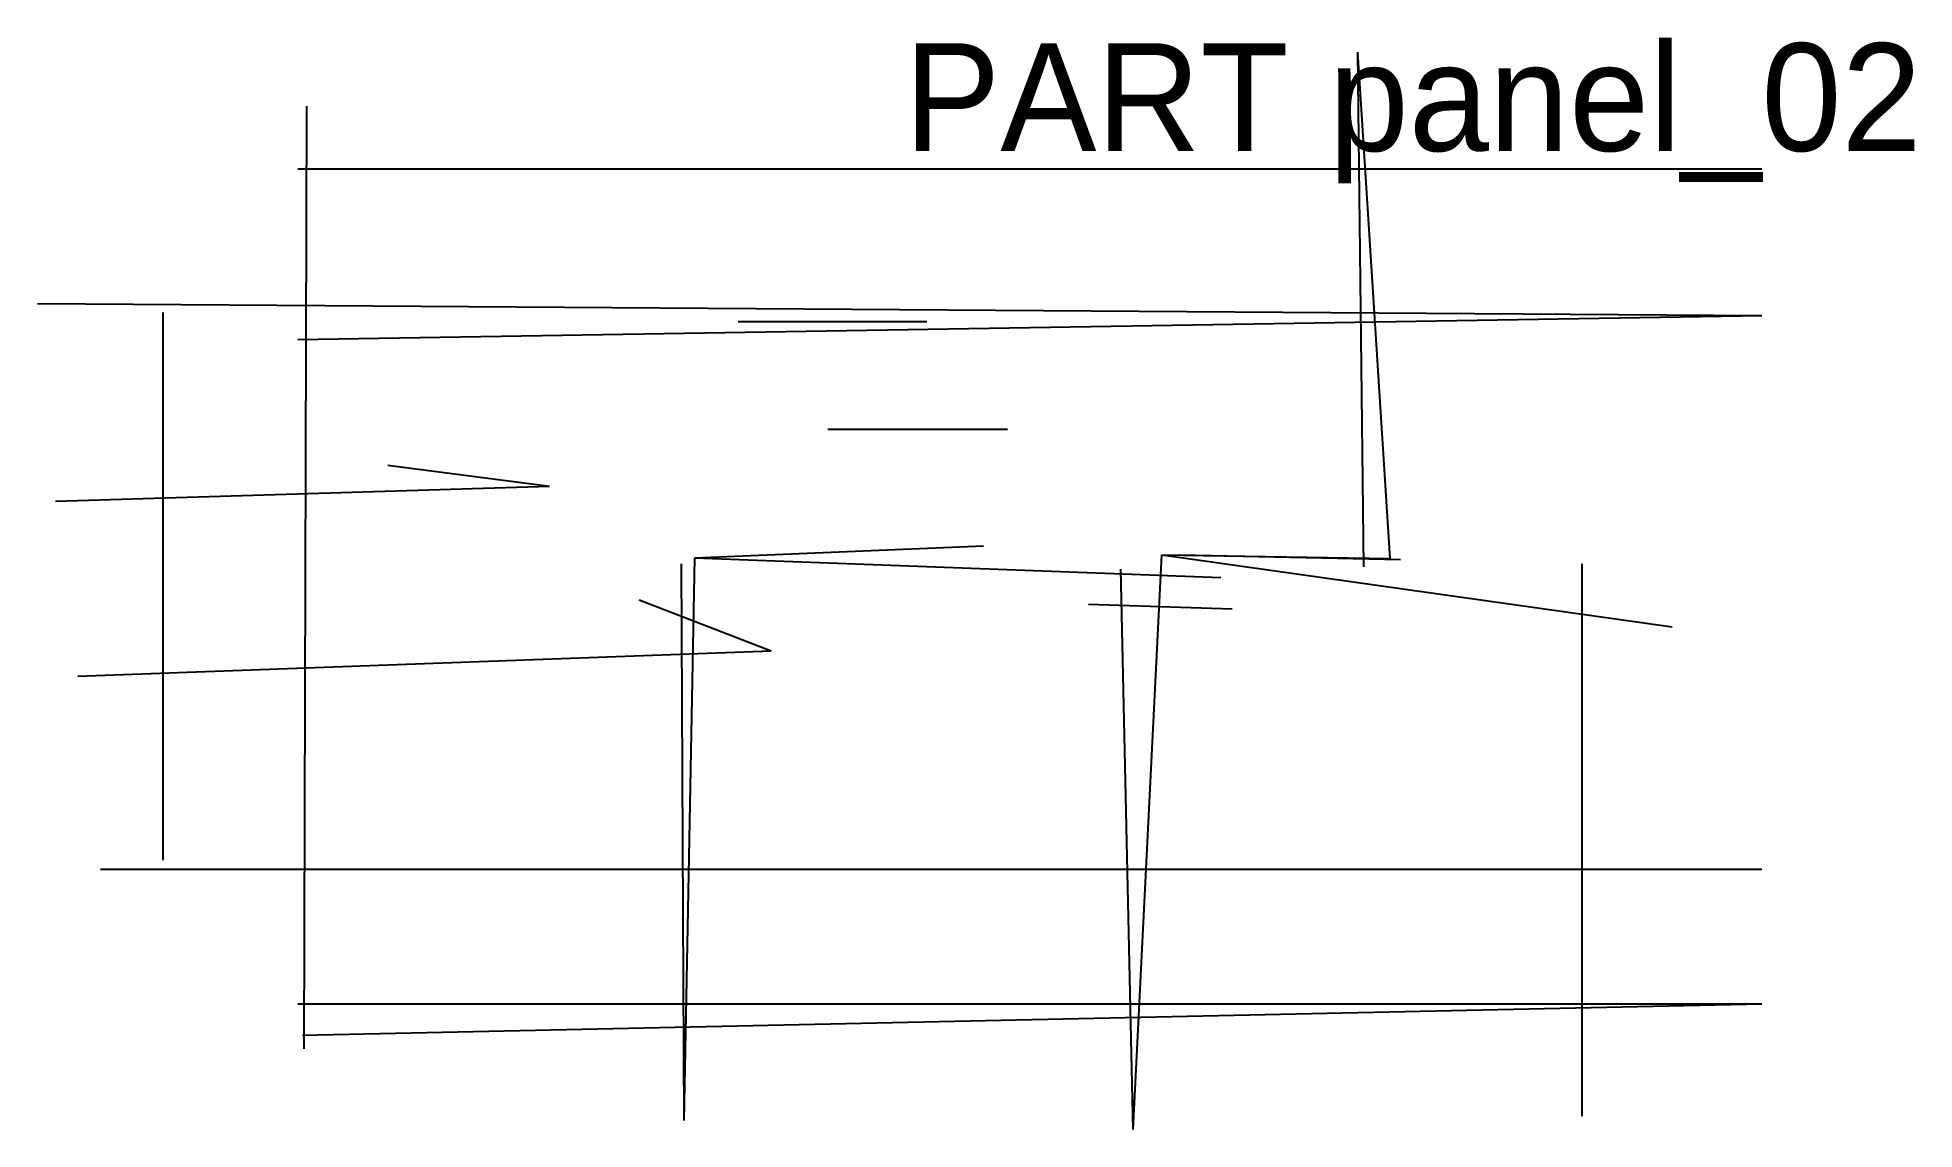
# Model space of a CAD drawing. Header units: millimetres. Extents: x 0 to 209, y 2 to 124.
import ezdxf

# ---------------------------------------------------------------- set-up
doc = ezdxf.new("R2010")
doc.units = ezdxf.units.MM
doc.layers.add('ANNOTATIONS', color=3, linetype='Continuous')
doc.layers.add('GEOMETRY', color=7, linetype='Continuous')

msp = doc.modelspace()

# ---------------------------------------------------------------- linework, layer by layer
at = {"layer": 'GEOMETRY'}
for p, q in [((147.67, 64.67), (147, 122)), ((150.6, 65.6), (147, 122)), ((29.67, 11), (30, 116)), ((29.67, 11), (30, 116)), ((29, 109), (192, 109)), ((29, 109), (192, 109)), ((0, 94), (192, 92.67)), ((0, 94), (192, 92.67)), ((14, 32), (14, 93)), ((14, 32), (14, 93)), ((29, 90), (192, 92.67)), ((78, 92), (99, 92)), ((88, 80), (108, 80)), ((39, 76), (57, 73.67)), ((2, 72), (57, 73.67)), ((2, 72), (57, 73.67)), ((73.17, 65.67), (105.33, 67)), ((73.17, 65.67), (105.33, 67)), ((73.17, 65.67), (105.33, 67)), ((72, 3), (71.71, 65)), ((72, 3), (73.17, 65.67)), ((73.17, 65.67), (131.75, 63.5)), ((122, 2), (125.17, 66)), ((125.17, 66), (182, 58)), ((125.17, 66), (150.6, 65.6)), ((127.17, 66), (151.75, 65.5)), ((127.17, 66), (151.75, 65.5)), ((172, 3.5), (172, 65)), ((172, 3.5), (172, 65)), ((122, 2), (120.6, 64.4)), ((67, 61), (81.67, 55.33)), ((117, 60.5), (133, 60)), ((4.5, 52.5), (81.67, 55.33)), ((4.5, 52.5), (81.67, 55.33)), ((7, 31), (192, 31)), ((7, 31), (192, 31)), ((29, 16), (192, 16)), ((29.5, 12.5), (192, 16))]:
    msp.add_line(p, q, dxfattribs=at)

# ---------------------------------------------------------------- texts
at = {"layer": 'ANNOTATIONS'}
msp.add_text('PART panel_02', height=12, dxfattribs=at).set_placement((96.5, 111))

doc.saveas('drawing.dxf')
